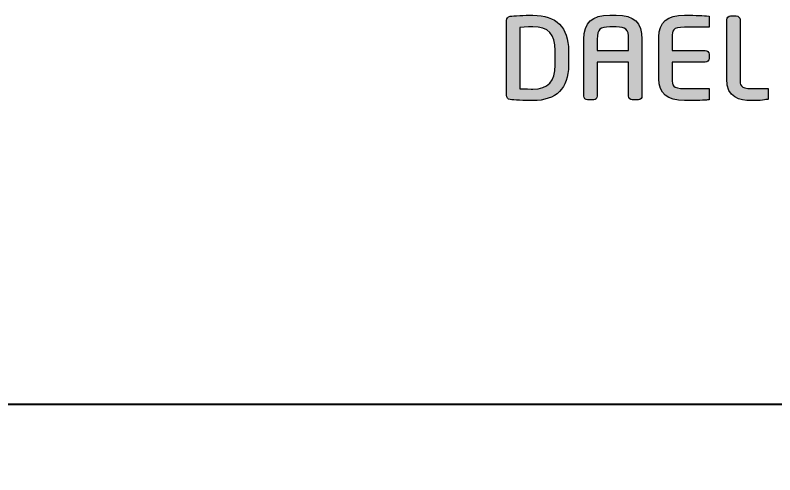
# Model space of a CAD drawing. Extents: x 16296680691 to 16296681387, y -37409617466 to -37409616989.
# Drawn here: x 16296680895.3 to 16296680921.02, y -37409617370.56 to -37409617355 of the extents above; entities that cross this region are included whole.
import ezdxf

# ---------------------------------------------------------------- set-up
doc = ezdxf.new("R2010")
doc.units = 0
doc.header["$LTSCALE"] = 10
doc.header["$MEASUREMENT"] = 0
doc.header["$PDMODE"] = 3
doc.header["$PDSIZE"] = -10
doc.layers.get('0').update_dxf_attribs({"linetype": 'CONTINUOUS'})
doc.layers.get('DEFPOINTS').update_dxf_attribs({"linetype": 'CONTINUOUS'})
doc.layers.add('레이어 1', color=7, linetype='CONTINUOUS', lineweight=0)
doc.styles.add('Daelim Dimension', font='')
doc.styles.get('Daelim Dimension').set_extended_font_data('NanumGothic')
doc.dimstyles.new('DEFAULT', dxfattribs={"dimscale": 2, "dimtxt": 2, "dimasz": 2, "dimexe": 0, "dimexo": 2, "dimgap": 1, "dimtad": 1, "dimdec": 1, "dimzin": 9, "dimdsep": 46, "dimtxsty": 'Daelim Dimension', "dimcen": 0.5, "dimclrd": 252, "dimclre": 252, "dimclrt": 3, "dimadec": 1, "dimazin": 0, "dimtfac": 1, "dimtdec": 1, "dimtix": 1, "dimtmove": 0, "dimatfit": 3, "dimfxl": 1, "dimtolj": 1, "dimtzin": 1, "dimlwd": 9, "dimlwe": 9, "dimarcsym": 0})

# ---------------------------------------------------------------- blocks, each defined once
blk = doc.blocks.new('G$C06693D44')
at = {"color": 7, "linetype": 'Continuous', "lineweight": 25}
blk.add_line((161.6, 0), (1.6, 0), dxfattribs=at)
blk = doc.blocks.new('*D19')
at = {"color": 5, "lineweight": 9, "transparency": 16777216}
for p, q in [((16296680785.73702, -37409617372.171097), (16296680785.73702, -37409617393.122673)), ((16296680945.73702, -37409617372.171097), (16296680945.73702, -37409617393.122673)), ((16296680789.73702, -37409617393.122673), (16296680941.73702, -37409617393.122673))]:
    blk.add_line(p, q, dxfattribs=at)
at = {"color": 5, "transparency": 16777216}
for points in [[(16296680789.73702, -37409617392.456009), (16296680789.73702, -37409617393.789337), (16296680785.73702, -37409617393.122673)], [(16296680941.73702, -37409617392.456009), (16296680941.73702, -37409617393.789337), (16296680945.73702, -37409617393.122673)]]:
    blk.add_solid(points, dxfattribs=at)
at = {"layer": 'DEFPOINTS', "color": 0, "transparency": 16777216}
for p in [(16296680785.73702, -37409617368.171097), (16296680945.73702, -37409617368.171097), (16296680945.73702, -37409617393.122673)]:
    blk.add_point(p, dxfattribs=at)
at = {"color": 7, "transparency": 16777216, "insert": (16296680865.73702, -37409617385.679176), "char_height": 10, "attachment_point": 5, "style": 'Daelim Dimension'}
blk.add_mtext('\\A1;160', dxfattribs=at)

msp = doc.modelspace()

# ---------------------------------------------------------------- hatches: boundary and pattern name
at = {"layer": '레이어 1'}
h = msp.add_hatch(color=252, dxfattribs=at)
h.dxf.hatch_style = 2
edge = h.paths.add_edge_path()
edge.add_spline(control_points=[(16296680913.58238, -37409617356.693771), (16296680913.58238, -37409617357.236343), (16296680913.334829, -37409617357.500313), (16296680912.825331, -37409617357.500313), (16296680912.825331, -37409617357.500313), (16296680912.476749, -37409617357.493851), (16296680912.38591, -37409617357.492271), (16296680912.38591, -37409617357.492271), (16296680912.38591, -37409617355.411942), (16296680912.38591, -37409617355.411942), (16296680912.56645, -37409617355.39402), (16296680912.82303, -37409617355.390999), (16296680912.825581, -37409617355.390999), (16296680913.34889, -37409617355.390999), (16296680913.58238, -37409617355.639618), (16296680913.58238, -37409617356.196823), (16296680913.58238, -37409617356.196823), (16296680913.58238, -37409617356.693771), (16296680913.58238, -37409617356.693771)], knot_values=[0, 0, 0, 0, 1, 1, 1, 2, 2, 2, 3, 3, 3, 4, 4, 4, 5, 5, 5, 6, 6, 6, 6], degree=3, periodic=0)
edge = h.paths.add_edge_path()
edge.add_spline(control_points=[(16296680912.825331, -37409617355.000214), (16296680912.5425, -37409617355.000214), (16296680912.175591, -37409617355.017578), (16296680912.055269, -37409617355.036942), (16296680911.980021, -37409617355.049561), (16296680911.93178, -37409617355.105797), (16296680911.93178, -37409617355.180107), (16296680911.93178, -37409617355.180107), (16296680911.93178, -37409617357.710899), (16296680911.93178, -37409617357.710899), (16296680911.93178, -37409617357.788811), (16296680911.98048, -37409617357.843613), (16296680912.058929, -37409617357.854523), (16296680912.172729, -37409617357.873444), (16296680912.53845, -37409617357.890663), (16296680912.825331, -37409617357.890663), (16296680913.61508, -37409617357.890663), (16296680914.032351, -37409617357.476646), (16296680914.032351, -37409617356.693771), (16296680914.032351, -37409617356.693771), (16296680914.032351, -37409617356.196823), (16296680914.032351, -37409617356.196823), (16296680914.032351, -37409617355.413963), (16296680913.61508, -37409617355.000214), (16296680912.825331, -37409617355.000214)], knot_values=[0, 0, 0, 0, 1, 1, 1, 2, 2, 2, 3, 3, 3, 4, 4, 4, 5, 5, 5, 6, 6, 6, 7, 7, 7, 8, 8, 8, 8], degree=3, periodic=0)
h = msp.add_hatch(color=252, dxfattribs=at)
h.dxf.hatch_style = 2
edge = h.paths.add_edge_path()
edge.add_spline(control_points=[(16296680916.069139, -37409617356.193802), (16296680916.069139, -37409617356.193802), (16296680915.004219, -37409617356.193802), (16296680915.004219, -37409617356.193802), (16296680915.004219, -37409617356.154221), (16296680915.004219, -37409617355.814056), (16296680915.004219, -37409617355.814056), (16296680915.004219, -37409617355.458992), (16296680915.10977, -37409617355.398743), (16296680915.42643, -37409617355.398743), (16296680915.42643, -37409617355.398743), (16296680915.647249, -37409617355.398743), (16296680915.647249, -37409617355.398743), (16296680915.96372, -37409617355.398743), (16296680916.069139, -37409617355.458992), (16296680916.069139, -37409617355.814056), (16296680916.069139, -37409617355.814056), (16296680916.069139, -37409617356.154221), (16296680916.069139, -37409617356.193802)], knot_values=[0, 0, 0, 0, 1, 1, 1, 2, 2, 2, 3, 3, 3, 4, 4, 4, 5, 5, 5, 6, 6, 6, 6], degree=3, periodic=0)
edge = h.paths.add_edge_path()
edge.add_spline(control_points=[(16296680915.647249, -37409617355.000214), (16296680915.647249, -37409617355.000214), (16296680915.42643, -37409617355.000214), (16296680915.42643, -37409617355.000214), (16296680914.82317, -37409617355.000214), (16296680914.554211, -37409617355.251129), (16296680914.554211, -37409617355.814056), (16296680914.554211, -37409617355.814056), (16296680914.554211, -37409617357.739891), (16296680914.554211, -37409617357.739891), (16296680914.554211, -37409617357.80761), (16296680914.60923, -37409617357.864983), (16296680914.674179, -37409617357.864983), (16296680914.674179, -37409617357.864983), (16296680914.884859, -37409617357.864983), (16296680914.884859, -37409617357.864983), (16296680914.95953, -37409617357.864983), (16296680915.004219, -37409617357.801582), (16296680915.004219, -37409617357.739891), (16296680915.004219, -37409617357.739891), (16296680915.004219, -37409617356.633217), (16296680915.004219, -37409617356.59005), (16296680915.004219, -37409617356.59005), (16296680916.069139, -37409617356.59005), (16296680916.069139, -37409617356.59005), (16296680916.069139, -37409617356.633217), (16296680916.069139, -37409617357.739891), (16296680916.069139, -37409617357.739891), (16296680916.069139, -37409617357.808884), (16296680916.123541, -37409617357.864983), (16296680916.190571, -37409617357.864983), (16296680916.190571, -37409617357.864983), (16296680916.398661, -37409617357.864983), (16296680916.398661, -37409617357.864983), (16296680916.471621, -37409617357.864983), (16296680916.52071, -37409617357.800278), (16296680916.52071, -37409617357.739891), (16296680916.52071, -37409617357.739891), (16296680916.52071, -37409617355.814056), (16296680916.52071, -37409617355.814056), (16296680916.52071, -37409617355.251129), (16296680916.251221, -37409617355.000214), (16296680915.647249, -37409617355.000214)], knot_values=[0, 0, 0, 0, 1, 1, 1, 2, 2, 2, 3, 3, 3, 4, 4, 4, 5, 5, 5, 6, 6, 6, 7, 7, 7, 8, 8, 8, 9, 9, 9, 10, 10, 10, 11, 11, 11, 12, 12, 12, 13, 13, 13, 14, 14, 14, 14], degree=3, periodic=0)
h = msp.add_hatch(color=252, dxfattribs=at)
h.dxf.hatch_style = 2
edge = h.paths.add_edge_path()
edge.add_spline(control_points=[(16296680917.09301, -37409617355.73616), (16296680917.09301, -37409617355.73616), (16296680917.09301, -37409617357.153847), (16296680917.09301, -37409617357.153847), (16296680917.09301, -37409617357.649788), (16296680917.37628, -37409617357.890663), (16296680917.95916, -37409617357.890663), (16296680918.216459, -37409617357.890663), (16296680918.566641, -37409617357.885941), (16296680918.706671, -37409617357.872879), (16296680918.70466, -37409617357.872879), (16296680918.774561, -37409617357.866127), (16296680918.774561, -37409617357.866127), (16296680918.774561, -37409617357.866127), (16296680918.79479, -37409617357.864143), (16296680918.79479, -37409617357.864143), (16296680918.79479, -37409617357.864143), (16296680918.79479, -37409617357.484818), (16296680918.79479, -37409617357.484818), (16296680918.79479, -37409617357.484818), (16296680917.96236, -37409617357.484818), (16296680917.96236, -37409617357.484818), (16296680917.545309, -37409617357.484818), (16296680917.545309, -37409617357.36718), (16296680917.545309, -37409617357.153847), (16296680917.545309, -37409617357.153847), (16296680917.545309, -37409617356.628502), (16296680917.545309, -37409617356.587463), (16296680917.588169, -37409617356.587463), (16296680918.66427, -37409617356.587463), (16296680918.66427, -37409617356.587463), (16296680918.734751, -37409617356.587463), (16296680918.79217, -37409617356.531517), (16296680918.79217, -37409617356.462662), (16296680918.79217, -37409617356.462662), (16296680918.79217, -37409617356.322067), (16296680918.79217, -37409617356.322067), (16296680918.79217, -37409617356.252769), (16296680918.734751, -37409617356.196693), (16296680918.66427, -37409617356.196693), (16296680918.66427, -37409617356.196693), (16296680917.588169, -37409617356.196693), (16296680917.545309, -37409617356.196693), (16296680917.545309, -37409617356.155937), (16296680917.545309, -37409617355.73616), (16296680917.545309, -37409617355.73616), (16296680917.545309, -37409617355.523117), (16296680917.545309, -37409617355.405777), (16296680917.96236, -37409617355.405777), (16296680917.96236, -37409617355.405777), (16296680918.79447, -37409617355.409073), (16296680918.79447, -37409617355.409073), (16296680918.79447, -37409617355.409073), (16296680918.79447, -37409617355.032051), (16296680918.79447, -37409617355.032051), (16296680918.79447, -37409617355.032051), (16296680918.7062, -37409617355.022591), (16296680918.7062, -37409617355.022591), (16296680918.542471, -37409617355.007812), (16296680918.16711, -37409617355.000214), (16296680917.95916, -37409617355.000214), (16296680917.37628, -37409617355.000214), (16296680917.09301, -37409617355.240791), (16296680917.09301, -37409617355.73616)], knot_values=[0, 0, 0, 0, 1, 1, 1, 2, 2, 2, 3, 3, 3, 4, 4, 4, 5, 5, 5, 6, 6, 6, 7, 7, 7, 8, 8, 8, 9, 9, 9, 10, 10, 10, 11, 11, 11, 12, 12, 12, 13, 13, 13, 14, 14, 14, 15, 15, 15, 16, 16, 16, 17, 17, 17, 18, 18, 18, 19, 19, 19, 20, 20, 20, 21, 21, 21, 21], degree=3, periodic=0)
h = msp.add_hatch(color=252, dxfattribs=at)
h.dxf.hatch_style = 2
edge = h.paths.add_edge_path()
edge.add_spline(control_points=[(16296680919.517469, -37409617355.025887), (16296680919.447821, -37409617355.025887), (16296680919.38879, -37409617355.083427), (16296680919.38879, -37409617355.151703), (16296680919.38879, -37409617355.151703), (16296680919.38879, -37409617357.153847), (16296680919.38879, -37409617357.153847), (16296680919.38879, -37409617357.80674), (16296680919.834379, -37409617357.890663), (16296680920.22229, -37409617357.890663), (16296680920.50692, -37409617357.890663), (16296680920.57995, -37409617357.878609), (16296680920.664221, -37409617357.864548), (16296680920.664221, -37409617357.864548), (16296680920.713369, -37409617357.856812), (16296680920.713369, -37409617357.856812), (16296680920.712641, -37409617357.857101), (16296680920.778431, -37409617357.848923), (16296680920.778431, -37409617357.848923), (16296680920.778431, -37409617357.848923), (16296680920.797939, -37409617357.846336), (16296680920.797939, -37409617357.846336), (16296680920.797939, -37409617357.846336), (16296680920.797939, -37409617357.484818), (16296680920.797939, -37409617357.484818), (16296680920.797939, -37409617357.484818), (16296680920.226601, -37409617357.484818), (16296680920.226601, -37409617357.484818), (16296680919.840111, -37409617357.484818), (16296680919.840111, -37409617357.338921), (16296680919.840111, -37409617357.197319), (16296680919.840111, -37409617357.197319), (16296680919.840111, -37409617355.151703), (16296680919.840111, -37409617355.151703), (16296680919.840111, -37409617355.083427), (16296680919.78158, -37409617355.025887), (16296680919.712139, -37409617355.025887), (16296680919.712139, -37409617355.025887), (16296680919.517469, -37409617355.025887), (16296680919.517469, -37409617355.025887)], knot_values=[0, 0, 0, 0, 1, 1, 1, 2, 2, 2, 3, 3, 3, 4, 4, 4, 5, 5, 5, 6, 6, 6, 7, 7, 7, 8, 8, 8, 9, 9, 9, 10, 10, 10, 11, 11, 11, 12, 12, 12, 13, 13, 13, 13], degree=3, periodic=0)

# ---------------------------------------------------------------- linework, layer by layer
at = {"layer": '레이어 1', "color": 252}
for points, knots in [([(16296680912.825331, -37409617355.000214), (16296680912.5425, -37409617355.000214), (16296680912.175591, -37409617355.017563), (16296680912.055269, -37409617355.036949), (16296680911.980021, -37409617355.049561), (16296680911.93178, -37409617355.105797), (16296680911.93178, -37409617355.180107), (16296680911.93178, -37409617355.180107), (16296680911.93178, -37409617357.710899), (16296680911.93178, -37409617357.710899), (16296680911.93178, -37409617357.788803), (16296680911.98049, -37409617357.843613), (16296680912.058929, -37409617357.854523), (16296680912.172729, -37409617357.873428), (16296680912.538441, -37409617357.890663), (16296680912.825331, -37409617357.890663), (16296680913.61508, -37409617357.890663), (16296680914.032339, -37409617357.476631), (16296680914.032339, -37409617356.693771), (16296680914.032339, -37409617356.693771), (16296680914.032339, -37409617356.196823), (16296680914.032339, -37409617356.196823), (16296680914.032339, -37409617355.413963), (16296680913.61508, -37409617355.000214), (16296680912.825331, -37409617355.000214)], [0, 0, 0, 0, 1, 1, 1, 2, 2, 2, 3, 3, 3, 4, 4, 4, 5, 5, 5, 6, 6, 6, 7, 7, 7, 8, 8, 8, 8]), ([(16296680915.64724, -37409617355.000214), (16296680915.64724, -37409617355.000214), (16296680915.42643, -37409617355.000214), (16296680915.42643, -37409617355.000214), (16296680914.82317, -37409617355.000214), (16296680914.554211, -37409617355.251106), (16296680914.554211, -37409617355.814041), (16296680914.554211, -37409617355.814041), (16296680914.554211, -37409617357.739891), (16296680914.554211, -37409617357.739891), (16296680914.554211, -37409617357.80761), (16296680914.60923, -37409617357.864967), (16296680914.674179, -37409617357.864967), (16296680914.674179, -37409617357.864967), (16296680914.88485, -37409617357.864967), (16296680914.88485, -37409617357.864967), (16296680914.95953, -37409617357.864967), (16296680915.004219, -37409617357.801567), (16296680915.004219, -37409617357.739891), (16296680915.004219, -37409617357.739891), (16296680915.004219, -37409617356.633209), (16296680915.004219, -37409617356.590073), (16296680915.004219, -37409617356.590073), (16296680916.06913, -37409617356.590073), (16296680916.06913, -37409617356.590073), (16296680916.06913, -37409617356.633209), (16296680916.06913, -37409617357.739891), (16296680916.06913, -37409617357.739891), (16296680916.06913, -37409617357.808861), (16296680916.123529, -37409617357.864967), (16296680916.190571, -37409617357.864967), (16296680916.190571, -37409617357.864967), (16296680916.398661, -37409617357.864967), (16296680916.398661, -37409617357.864967), (16296680916.471621, -37409617357.864967), (16296680916.5207, -37409617357.800262), (16296680916.5207, -37409617357.739891), (16296680916.5207, -37409617357.739891), (16296680916.5207, -37409617355.814041), (16296680916.5207, -37409617355.814041), (16296680916.5207, -37409617355.251106), (16296680916.251221, -37409617355.000214), (16296680915.64724, -37409617355.000214)], [0, 0, 0, 0, 1, 1, 1, 2, 2, 2, 3, 3, 3, 4, 4, 4, 5, 5, 5, 6, 6, 6, 7, 7, 7, 8, 8, 8, 9, 9, 9, 10, 10, 10, 11, 11, 11, 12, 12, 12, 13, 13, 13, 14, 14, 14, 14]), ([(16296680917.09301, -37409617355.736153), (16296680917.09301, -37409617355.736153), (16296680917.09301, -37409617357.153847), (16296680917.09301, -37409617357.153847), (16296680917.09301, -37409617357.649773), (16296680917.37628, -37409617357.890663), (16296680917.959169, -37409617357.890663), (16296680918.21645, -37409617357.890663), (16296680918.566641, -37409617357.885941), (16296680918.706671, -37409617357.872879), (16296680918.70466, -37409617357.872879), (16296680918.774561, -37409617357.866127), (16296680918.774561, -37409617357.866127), (16296680918.774561, -37409617357.866127), (16296680918.79479, -37409617357.864143), (16296680918.79479, -37409617357.864143), (16296680918.79479, -37409617357.864143), (16296680918.79479, -37409617357.484787), (16296680918.79479, -37409617357.484787), (16296680918.79479, -37409617357.484787), (16296680917.96236, -37409617357.484787), (16296680917.96236, -37409617357.484787), (16296680917.545309, -37409617357.484787), (16296680917.545309, -37409617357.36718), (16296680917.545309, -37409617357.153847), (16296680917.545309, -37409617357.153847), (16296680917.545309, -37409617356.628502), (16296680917.545309, -37409617356.587463), (16296680917.588169, -37409617356.587463), (16296680918.66427, -37409617356.587463), (16296680918.66427, -37409617356.587463), (16296680918.734739, -37409617356.587463), (16296680918.79216, -37409617356.531517), (16296680918.79216, -37409617356.462646), (16296680918.79216, -37409617356.462646), (16296680918.79216, -37409617356.322052), (16296680918.79216, -37409617356.322052), (16296680918.79216, -37409617356.252769), (16296680918.734739, -37409617356.196671), (16296680918.66427, -37409617356.196671), (16296680918.66427, -37409617356.196671), (16296680917.588169, -37409617356.196671), (16296680917.545309, -37409617356.196671), (16296680917.545309, -37409617356.155937), (16296680917.545309, -37409617355.736153), (16296680917.545309, -37409617355.736153), (16296680917.545309, -37409617355.523117), (16296680917.545309, -37409617355.405762), (16296680917.96236, -37409617355.405762), (16296680917.96236, -37409617355.405762), (16296680918.79447, -37409617355.409073), (16296680918.79447, -37409617355.409073), (16296680918.79447, -37409617355.409073), (16296680918.79447, -37409617355.032051), (16296680918.79447, -37409617355.032051), (16296680918.79447, -37409617355.032051), (16296680918.70619, -37409617355.022591), (16296680918.70619, -37409617355.022591), (16296680918.542471, -37409617355.007797), (16296680918.16712, -37409617355.000214), (16296680917.959169, -37409617355.000214), (16296680917.37628, -37409617355.000214), (16296680917.09301, -37409617355.240784), (16296680917.09301, -37409617355.736153)], [0, 0, 0, 0, 1, 1, 1, 2, 2, 2, 3, 3, 3, 4, 4, 4, 5, 5, 5, 6, 6, 6, 7, 7, 7, 8, 8, 8, 9, 9, 9, 10, 10, 10, 11, 11, 11, 12, 12, 12, 13, 13, 13, 14, 14, 14, 15, 15, 15, 16, 16, 16, 17, 17, 17, 18, 18, 18, 19, 19, 19, 20, 20, 20, 21, 21, 21, 21]), ([(16296680919.517469, -37409617355.025887), (16296680919.447821, -37409617355.025887), (16296680919.3888, -37409617355.083427), (16296680919.3888, -37409617355.151688), (16296680919.3888, -37409617355.151688), (16296680919.3888, -37409617357.153847), (16296680919.3888, -37409617357.153847), (16296680919.3888, -37409617357.80674), (16296680919.834379, -37409617357.890663), (16296680920.22229, -37409617357.890663), (16296680920.50692, -37409617357.890663), (16296680920.57995, -37409617357.878593), (16296680920.664221, -37409617357.864532), (16296680920.664221, -37409617357.864532), (16296680920.713369, -37409617357.856812), (16296680920.713369, -37409617357.856812), (16296680920.712641, -37409617357.857094), (16296680920.778431, -37409617357.8489), (16296680920.778431, -37409617357.8489), (16296680920.778431, -37409617357.8489), (16296680920.79793, -37409617357.846336), (16296680920.79793, -37409617357.846336), (16296680920.79793, -37409617357.846336), (16296680920.79793, -37409617357.484787), (16296680920.79793, -37409617357.484787), (16296680920.79793, -37409617357.484787), (16296680920.226601, -37409617357.484787), (16296680920.226601, -37409617357.484787), (16296680919.840111, -37409617357.484787), (16296680919.840111, -37409617357.338913), (16296680919.840111, -37409617357.197304), (16296680919.840111, -37409617357.197304), (16296680919.840111, -37409617355.151688), (16296680919.840111, -37409617355.151688), (16296680919.840111, -37409617355.083427), (16296680919.78158, -37409617355.025887), (16296680919.712139, -37409617355.025887), (16296680919.712139, -37409617355.025887), (16296680919.517469, -37409617355.025887), (16296680919.517469, -37409617355.025887)], [0, 0, 0, 0, 1, 1, 1, 2, 2, 2, 3, 3, 3, 4, 4, 4, 5, 5, 5, 6, 6, 6, 7, 7, 7, 8, 8, 8, 9, 9, 9, 10, 10, 10, 11, 11, 11, 12, 12, 12, 13, 13, 13, 13]), ([(16296680913.58238, -37409617356.693771), (16296680913.58238, -37409617357.236343), (16296680913.334829, -37409617357.50032), (16296680912.825331, -37409617357.50032), (16296680912.825331, -37409617357.50032), (16296680912.476749, -37409617357.493843), (16296680912.3859, -37409617357.492264), (16296680912.3859, -37409617357.492264), (16296680912.3859, -37409617355.411942), (16296680912.3859, -37409617355.411942), (16296680912.56646, -37409617355.39402), (16296680912.82303, -37409617355.390999), (16296680912.825581, -37409617355.390999), (16296680913.34889, -37409617355.390999), (16296680913.58238, -37409617355.63961), (16296680913.58238, -37409617356.196823), (16296680913.58238, -37409617356.196823), (16296680913.58238, -37409617356.693771), (16296680913.58238, -37409617356.693771)], [0, 0, 0, 0, 1, 1, 1, 2, 2, 2, 3, 3, 3, 4, 4, 4, 5, 5, 5, 6, 6, 6, 6]), ([(16296680916.06913, -37409617356.19381), (16296680916.06913, -37409617356.19381), (16296680915.004219, -37409617356.19381), (16296680915.004219, -37409617356.19381), (16296680915.004219, -37409617356.154213), (16296680915.004219, -37409617355.814041), (16296680915.004219, -37409617355.814041), (16296680915.004219, -37409617355.459007), (16296680915.10977, -37409617355.398743), (16296680915.42643, -37409617355.398743), (16296680915.42643, -37409617355.398743), (16296680915.64724, -37409617355.398743), (16296680915.64724, -37409617355.398743), (16296680915.96372, -37409617355.398743), (16296680916.06913, -37409617355.459007), (16296680916.06913, -37409617355.814041), (16296680916.06913, -37409617355.814041), (16296680916.06913, -37409617356.154213), (16296680916.06913, -37409617356.19381)], [0, 0, 0, 0, 1, 1, 1, 2, 2, 2, 3, 3, 3, 4, 4, 4, 5, 5, 5, 6, 6, 6, 6])]:
    msp.add_open_spline(points, degree=3, knots=knots, dxfattribs=at)

# ---------------------------------------------------------------- block references
msp.add_blockref('G$C06693D44', (16296680784.13702, -37409617368.171097))

# ---------------------------------------------------------------- dimensions: what is measured, and where the dimension line sits
at = {"color": 7}
dim = msp.add_linear_dim(base=(16296680945.73702, -37409617393.122673), p1=(16296680785.73702, -37409617368.171097), p2=(16296680945.73702, -37409617368.171097), dimstyle='DEFAULT', override={"dimtxt": 5, "dimclrd": 5, "dimclre": 5, "dimclrt": 7}, dxfattribs=at)
dim.commit()
dim.dimension.update_dxf_attribs({"geometry": '*D19', "text_midpoint": (16296680865.73702, -37409617385.679176)})

doc.saveas('drawing.dxf')
